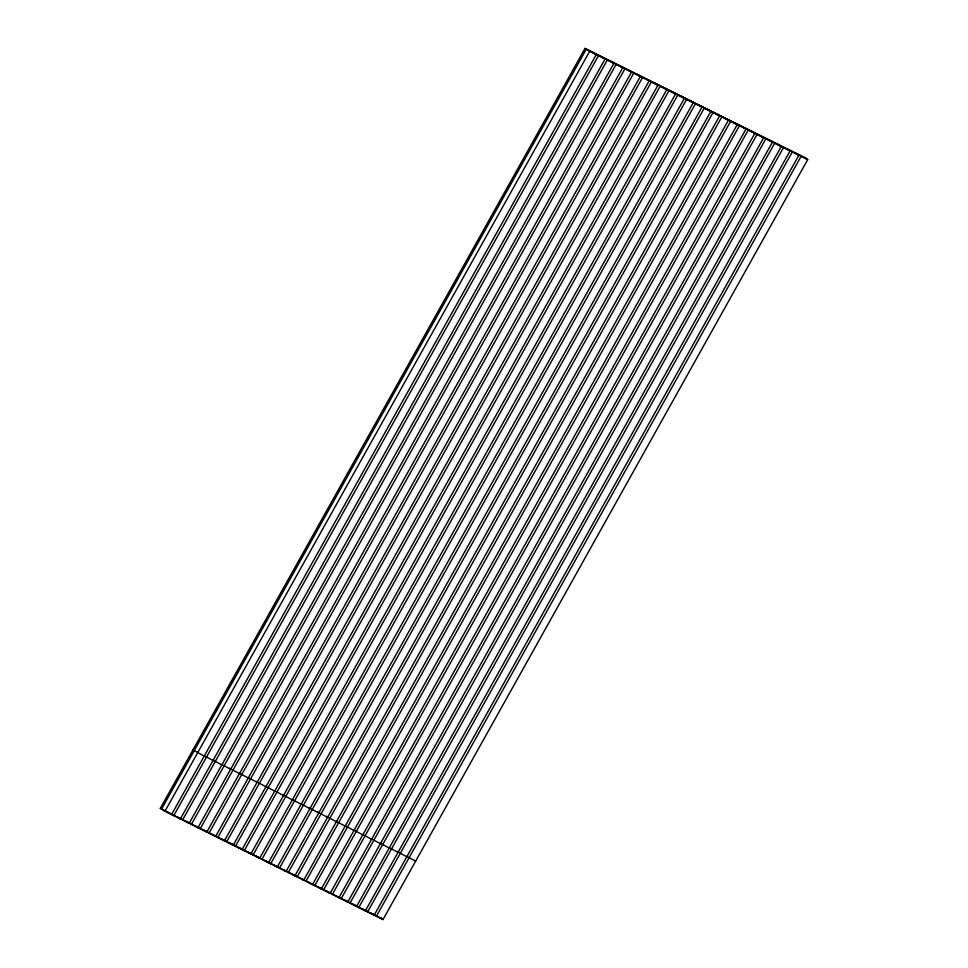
<?xml version="1.0" encoding="UTF-8"?>
<svg xmlns="http://www.w3.org/2000/svg" width="968" height="968" viewBox="0 0 968 968"><rect width="100%" height="100%" fill="white"/><g stroke="black" fill="none" stroke-linecap="round" stroke-linejoin="round"><path stroke-width="1.45" d="M592.888 52.478L596.264 54.619L171.542 814.572L164.935 811.293L160.301 808.353L585.023 48.4L806.513 158.595L586.281 49.199L161.559 809.151M164.935 811.293L589.657 51.34L585.023 48.4M601.697 56.858L605.073 59L180.351 818.952L173.744 815.673L598.466 55.72L595.09 53.579M610.505 61.226L613.881 63.38L189.159 823.332L182.553 820.041L607.275 60.089L603.899 57.947M619.314 65.606L622.69 67.748L197.968 827.7L191.362 824.421L616.084 64.469L612.708 62.327M628.123 69.986L631.499 72.128L206.777 832.081L200.17 828.802L624.892 68.849L621.516 66.695M636.932 74.355L640.32 76.508L215.598 836.461L208.979 833.17L633.713 73.217L630.325 71.075M645.753 78.735L649.129 80.876L224.407 840.829L217.8 837.55L642.522 77.597L639.134 75.456M654.562 83.115L657.938 85.257L233.215 845.209L226.609 841.93L651.331 81.977L647.955 79.824M663.37 87.483L666.746 89.637L242.024 849.577L235.418 846.298L660.14 86.346L656.764 84.204M672.179 91.863L675.555 94.005L250.833 853.957L244.226 850.678L668.948 90.726L665.573 88.584M680.988 96.243L684.364 98.385L259.642 858.338L253.035 855.059L677.757 95.106L674.381 92.952M689.797 100.612L693.173 102.765L268.451 862.706L261.844 859.427L686.566 99.474L683.19 97.332M698.606 104.992L701.981 107.133L277.259 867.086L270.653 863.807L695.375 103.854L691.999 101.713M707.414 109.372L710.79 111.514L286.068 871.466L279.462 868.187L704.184 108.234L700.808 106.081M716.223 113.74L719.599 115.894L294.877 875.834L288.27 872.555L712.992 112.603L709.617 110.461M725.032 118.12L728.408 120.262L303.686 880.215L297.079 876.935L721.801 116.983L718.425 114.841M733.841 122.5L737.217 124.642L312.495 884.595L305.888 881.316L730.61 121.363L727.234 119.209M742.65 126.868L746.025 129.022L321.303 888.963L314.697 885.684L739.419 125.731L736.043 123.589M751.458 131.249L754.834 133.39L330.112 893.343L323.506 890.064L748.228 130.111L744.852 127.97M760.267 135.629L763.643 137.771L338.921 897.723L332.314 894.432L757.036 134.492L753.661 132.338M769.076 139.997L772.452 142.139L347.73 902.091L341.123 898.812L765.845 138.86L762.469 136.718M777.885 144.377L781.261 146.519L356.539 906.471L349.932 903.192L774.654 143.24L771.278 141.098M786.694 148.757L790.07 150.899L365.347 910.852L358.741 907.56L783.463 147.62L780.087 145.466M795.502 153.125L798.878 155.267L374.156 915.22L367.55 911.941L792.272 151.988L788.896 149.846M804.311 157.506L807.699 159.647L382.977 919.6L376.358 916.321L801.08 156.368L797.705 154.227M589.657 51.34L596.264 54.619M598.466 55.72L605.073 59M607.275 60.089L613.881 63.38M616.084 64.469L622.69 67.748M624.892 68.849L631.499 72.128M633.713 73.217L640.32 76.508M642.522 77.597L649.129 80.876M651.331 81.977L657.938 85.257M660.14 86.346L666.746 89.637M668.948 90.726L675.555 94.005M677.757 95.106L684.364 98.385M686.566 99.474L693.173 102.765M695.375 103.854L701.981 107.133M704.184 108.234L710.79 111.514M712.992 112.603L719.599 115.894M721.801 116.983L728.408 120.262M730.61 121.363L737.217 124.642M739.419 125.731L746.025 129.022M748.228 130.111L754.834 133.39M757.036 134.492L763.643 137.771M765.845 138.86L772.452 142.139M774.654 143.24L781.261 146.519M783.463 147.62L790.07 150.899M792.272 151.988L798.878 155.267M801.08 156.368L807.699 159.647M204.212 756.117L192.983 749.897M213.02 760.497L204.163 755.778M221.829 764.865L212.972 760.158M230.638 769.245L221.781 764.538M239.459 773.626L229.464 768.193M248.268 777.994L239.411 773.287M257.077 782.374L248.219 777.667M265.885 786.754L255.903 781.321M274.694 791.122L265.837 786.415M283.503 795.502L274.646 790.795M292.312 799.883L283.455 795.164M301.121 804.251L292.263 799.544M309.929 808.631L301.072 803.912M318.738 813.011L308.756 807.578M327.547 817.379L317.564 811.958M336.356 821.759L326.373 816.326M345.165 826.14L336.307 821.421M353.973 830.508L345.116 825.801M362.782 834.888L353.925 830.169M371.591 839.256L362.734 834.549M380.4 843.636L371.543 838.929M389.209 848.016L380.351 843.297M398.017 852.385L389.16 847.678M406.838 856.765L396.844 851.344M415.647 861.145L406.778 856.426M160.301 808.353L175.656 816.145M176.418 816.532L204.792 830.629M343.035 899.296L205.603 831.028L208.979 833.17M343.967 899.756L360.653 908.045M361.524 908.48L381.791 918.547L380.545 917.749M379.589 917.458L382.977 919.6M372.983 914.167L376.358 916.321M370.78 913.078L374.156 915.22M364.174 909.799L367.55 911.941M363.097 909.424L365.347 910.852M355.365 905.419L358.741 907.56M353.163 904.33L356.539 906.471M346.556 901.051L349.932 903.192M344.354 899.95L347.73 902.091M337.747 896.67L341.123 898.812M335.545 895.569L338.921 897.723M328.939 892.29L332.314 894.432M326.736 891.201L330.112 893.343M320.13 887.922L323.506 890.064M317.928 886.821L321.303 888.963M311.321 883.542L314.697 885.684M309.119 882.441L312.495 884.595M302.512 879.162L305.888 881.316M301.435 878.787L303.686 880.215M293.703 874.794L297.079 876.935M291.501 873.693L294.877 875.834M284.894 870.413L288.27 872.555M283.818 870.038L286.068 871.466M276.086 866.033L279.462 868.187M273.883 864.944L277.259 867.086M267.277 861.665L270.653 863.807M265.075 860.564L268.451 862.706M258.468 857.285L261.844 859.427M256.266 856.196L259.642 858.338M249.659 852.905L253.035 855.059M247.457 851.816L250.833 853.957M240.851 848.537L244.226 850.678M238.648 847.436L242.024 849.577M232.042 844.156L235.418 846.298M229.839 843.067L233.215 845.209M223.221 839.776L226.609 841.93M221.019 838.687L224.407 840.829M215.537 836.122L217.8 837.55M213.335 835.021L215.598 836.461M203.401 829.939L206.777 832.081M197.92 827.362L200.17 828.802M195.718 826.273L197.968 827.7M187.986 822.28L191.362 824.421M185.783 821.179L189.159 823.332M180.302 818.613L182.553 820.041M176.975 816.81L180.351 818.952M170.368 813.519L173.744 815.673M168.166 812.43L171.542 814.572"/></g></svg>
